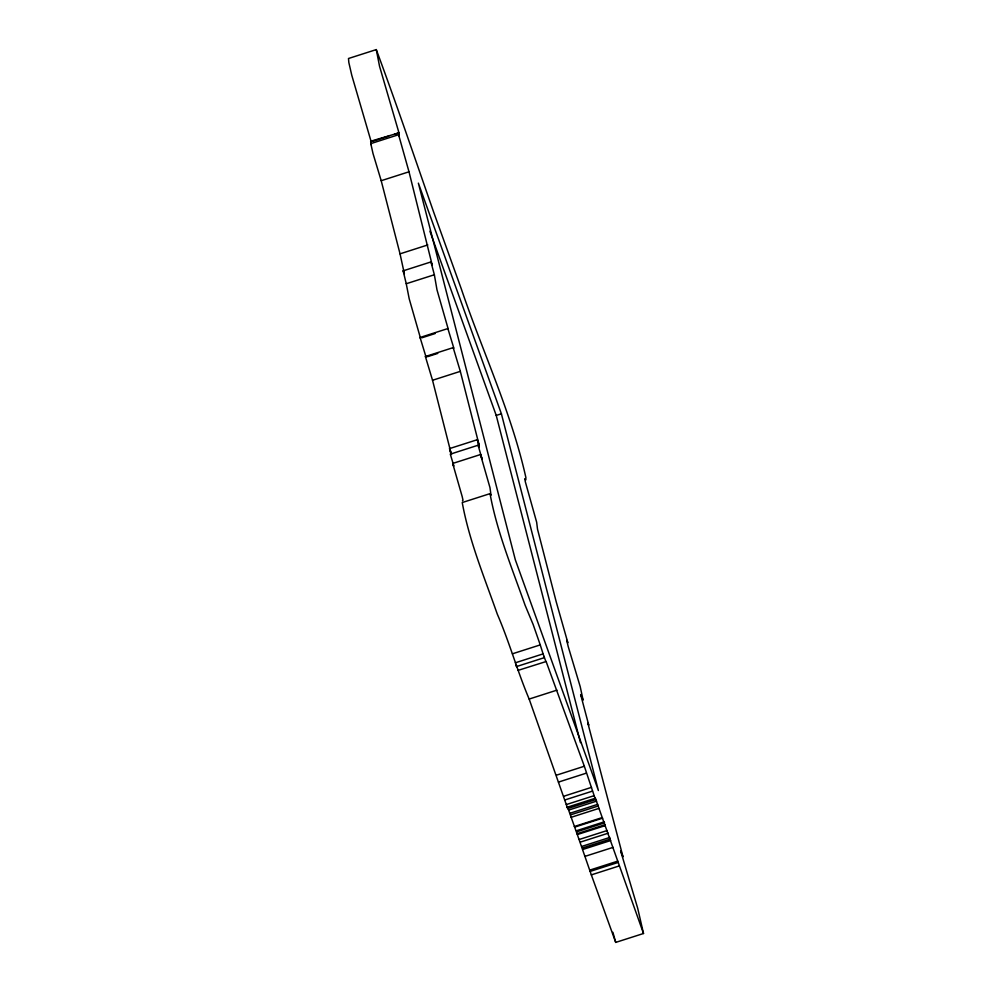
<?xml version="1.0" encoding="UTF-8"?>
<svg xmlns="http://www.w3.org/2000/svg" width="992" height="992" viewBox="0 0 992 992"><rect width="100%" height="100%" fill="white"/><g stroke="black" fill="none" stroke-linecap="round" stroke-linejoin="round"><path stroke-width="1.49" d="M577.319 834.557L567.436 806.781L567.709 808.567L595.498 799.664L595.237 797.878L643.51 933.497L615.722 942.4L591.331 874.882L577.319 834.557L605.12 825.654M400.036 253.84L404.376 273.829L403.149 270.841L430.95 261.938L432.177 264.926L409.002 171.79L398.586 134.714L370.797 143.617L372.98 153.425L381.201 180.705L400.036 253.84L427.825 244.925M462.433 500.848L463.028 500.266L462.16 496.471L452.687 463.45L480.475 454.547L482.087 459.011L478.082 445.234L450.294 454.15L453.89 466.054M643.51 933.497L637.67 908.176L620.608 850.863L622.988 856.778L587.884 723.28L588.777 725.226L580.642 694.524L583.11 700.154L580.196 686.6L568.168 646.412L566.68 640.175L567.858 642.742L556.214 601.784L537.503 529.133L536.66 522.226L525.264 481.554L524.904 478.615L525.673 480.066L525.909 477.673C511.426 412.56 482.769 352.21 461.441 289.304L433.752 212.387C414.805 158.088 396.329 103.59 376.278 49.6L348.49 58.503L348.837 62.521L351.763 75.231L371.182 141.744L370.648 141.261L398.97 132.841L394.58 134.242M372.632 141.286L388.728 136.127M381.201 180.705L409.002 171.79M434.36 274.759L436.988 289.838L448.297 329.332L447.876 328.563L420.075 337.478L420.509 338.235L409.188 298.753L406.249 283.737L434.36 274.759L430.95 261.938M421.972 337.776L435.128 333.548M449.909 448.632L432.537 380.271L425.394 356.537L453.183 347.622L453.852 348.242L447.876 328.563M427.527 356.686L437.77 353.4M432.537 380.271L460.325 371.355L453.183 347.622M580.469 742.636L496.236 415.437L501.394 413.788L418.364 183.136L515.344 559.86L598.387 790.512L501.394 413.788M450.938 453.989L449.55 448.595L477.338 439.692L479.26 445.557L460.325 371.355M480.475 454.547L489.961 487.568L491.028 495.306L490.023 493.644L462.235 502.547C469.228 540.95 484.394 577.394 497.277 614.085C509.367 642.06 517.328 671.1 529.158 699.062L567.709 808.567M512.442 653.802L540.243 644.899L533.163 624.551L525.066 605.182C512.182 568.49 497.017 532.034 490.023 493.644M515.307 662.805L543.095 653.889L544.348 657.659L516.547 666.562L516.15 665.173L516.547 666.562M518.06 670.381L546.133 661.528L584.338 766.246L595.498 799.664M529.158 699.062L556.946 690.147M556.549 775.149L584.338 766.246M558.471 782.093L586.26 773.177M563.729 796.266L591.517 787.35M564.696 800.023L592.484 791.12M566.283 804.586L594.072 795.683M567.238 807.24L595.026 798.337M568.838 810.03L596.626 801.114M569.941 813.266L597.73 804.351M570.499 814.878L598.288 805.975M571.156 817.309L598.945 808.393M574.281 826.534L602.07 817.631M574.827 827.08L602.615 818.164M576.426 830.75L604.215 821.835M576.823 831.78L604.612 822.876M577.369 833.615L605.157 824.699M579.378 839.43L607.178 830.527M580.531 842.059L608.319 833.156M582.031 846.337L609.832 837.422M582.589 847.949L610.378 839.046M582.936 849.425L610.725 840.522M585.342 856.257L613.13 847.354M589.918 870.071L617.706 861.155M590.19 871.385L617.991 862.482M591.331 874.882L619.132 865.966M406.249 283.737L403.149 270.841M478.082 445.234L479.21 447.392L477.338 439.692M425.394 356.537L426.064 357.157L420.075 337.478M398.586 134.714L399.144 135.966L398.437 132.358M370.797 143.617L371.355 144.882L370.648 141.261M429.908 231.21L496.236 415.437M452.687 463.45L453.493 465.682M545.86 661.478L543.938 656.27L544.348 657.659M449.55 448.595L451.459 454.46L450.256 449.984M540.243 644.899L543.095 653.889M612.882 932.282L615.722 942.4M398.97 132.841L379.552 66.315L376.278 49.6"/></g></svg>
